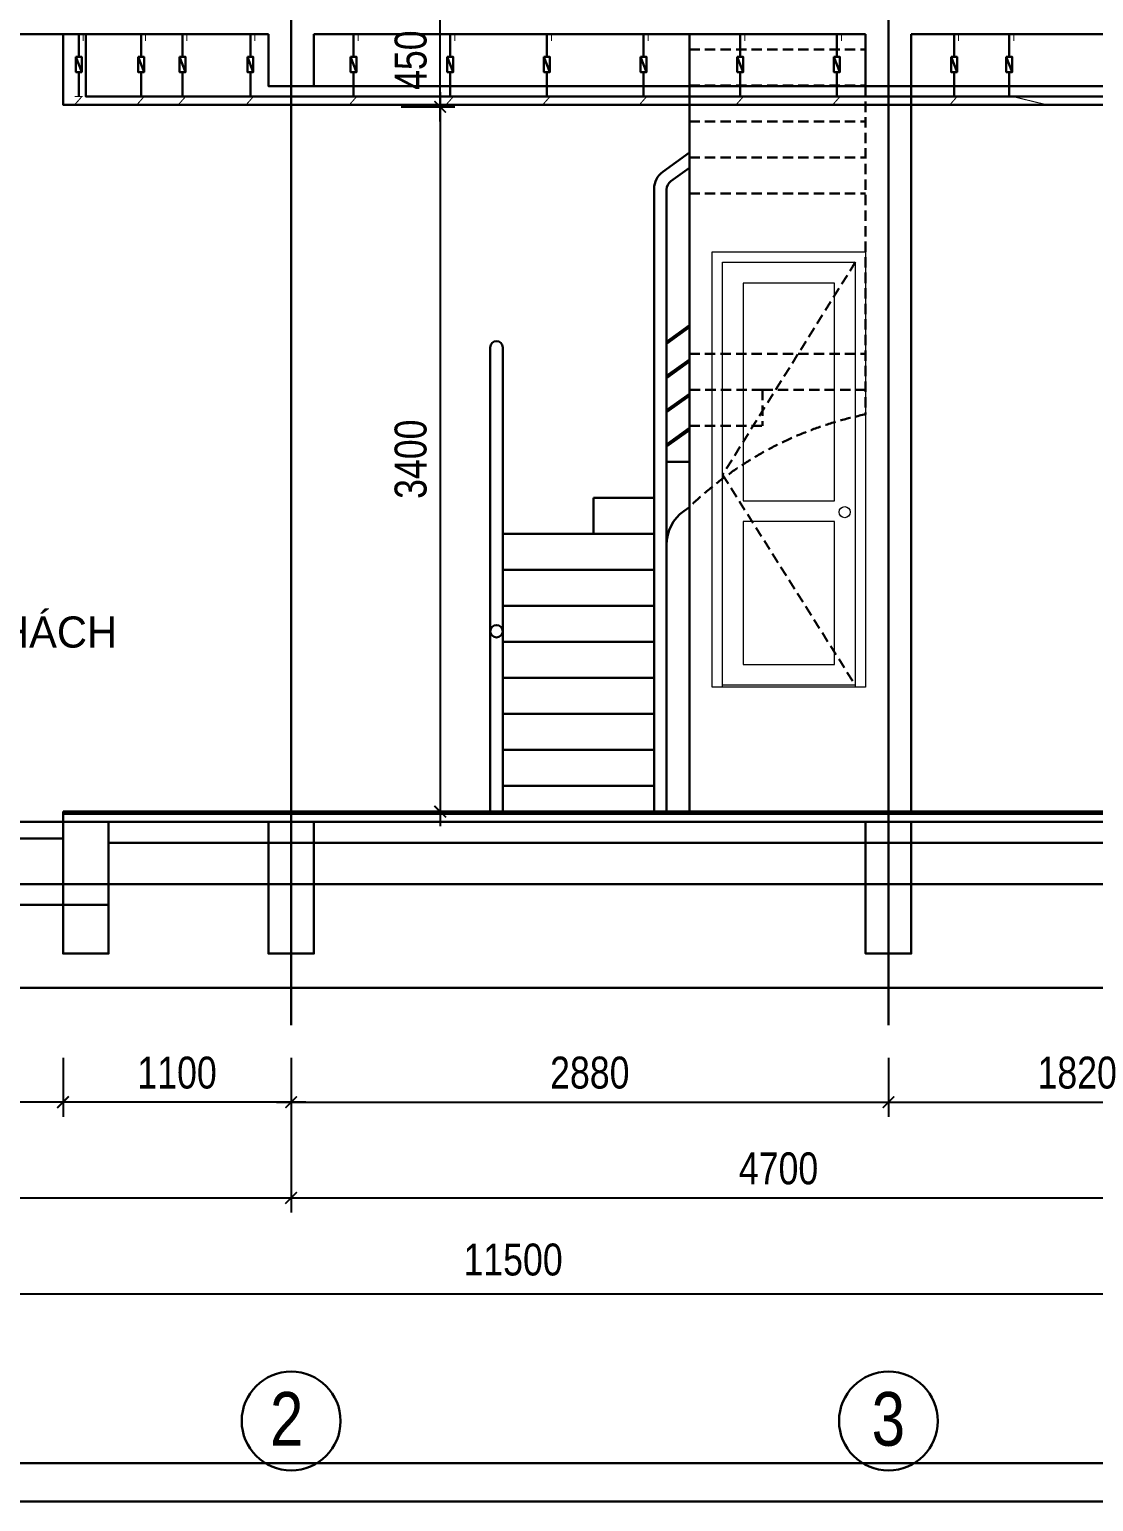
# Model space of a CAD drawing. Header units: millimetres. Extents: x -82962 to 19744, y -138000 to 4535.
# Drawn here: x -35018 to -29887, y -60816 to -53714 of the extents above; entities that cross this region are included whole.
import ezdxf

# ---------------------------------------------------------------- set-up
doc = ezdxf.new("R2010")
doc.units = ezdxf.units.MM
doc.header["$LTSCALE"] = 1000
doc.header["$MEASUREMENT"] = 0
doc.header["$PDMODE"] = 3
doc.linetypes.add('HIDDEN', pattern=[0.375, 0.25, -0.125])
doc.layers.get('0').update_dxf_attribs({"lineweight": 30})
doc.layers.get('DEFPOINTS').update_dxf_attribs({"color": 4, "lineweight": 30})
doc.layers.add('CCA - DOOR', color=34, linetype='Continuous', lineweight=20)
doc.layers.add('THAY', color=4, linetype='Continuous', lineweight=30)
doc.layers.add('net-vatlieu', color=250, linetype='Continuous')
doc.styles.add('A2', font='VnAvantH.TTF')
doc.styles.add('dim', font='arial.ttf', dxfattribs={"width": 0.8})
doc.styles.add('VNARIAL', font='')
doc.styles.get('VNARIAL').set_extended_font_data('VNarial')
doc.dimstyles.new('1-100-100', dxfattribs={"dimscale": 0, "dimtxt": 2.2, "dimasz": 0.8, "dimexe": 1, "dimexo": 1, "dimgap": 0.9, "dimtad": 1, "dimdec": 0, "dimzin": 0, "dimdsep": 46, "dimtxsty": 'dim', "dimblk1": 'ARCHTICK', "dimblk2": 'ARCHTICK', "dimsah": 1, "dimcen": 1, "dimdle": 1, "dimclrd": 256, "dimclre": 256, "dimclrt": 1, "dimadec": 0, "dimazin": 0, "dimtfac": 0.0001, "dimtdec": 0, "dimtix": 1, "dimtmove": 2, "dimatfit": 3, "dimldrblk": 'DOT', "dimfxl": 100, "dimtolj": 1, "dimtzin": 0, "dimarcsym": 0})

# ---------------------------------------------------------------- blocks, each defined once
blk = doc.blocks.new('_ARCHTICK')
at = {"color": 0, "linetype": 'ByBlock', "const_width": 0.15}
blk.add_lwpolyline([(-0.5, -0.5), (0.5, 0.5)], dxfattribs=at)
blk = doc.blocks.new('*D31')
at = {"layer": 'DEFPOINTS', "color": 0, "ltscale": 0.2, "transparency": 16777216}
for p in [(-37245.8, -58605.2), (-33755.8, -58605.2), (-33755.8, -59351.4)]:
    blk.add_point(p, dxfattribs=at)
at = {"layer": 'THAY', "lineweight": -2, "ltscale": 0.2, "transparency": 16777216}
for p, q in [((-37245.8, -58675.2), (-37245.8, -59421.4)), ((-33755.8, -58675.2), (-33755.8, -59421.4)), ((-37315.8, -59351.4), (-33685.8, -59351.4))]:
    blk.add_line(p, q, dxfattribs=at)
at = {"layer": 'THAY', "lineweight": -2, "ltscale": 0.2, "transparency": 16777216, "xscale": 56.00000000000021, "yscale": 56.00000000000021, "zscale": 56.00000000000021, "rotation": 180}
blk.add_blockref('_ARCHTICK', (-37245.8, -59351.4), dxfattribs=at)
at = {"layer": 'THAY', "lineweight": -2, "ltscale": 0.2, "transparency": 16777216, "xscale": 56.00000000000021, "yscale": 56.00000000000021, "zscale": 56.00000000000021}
blk.add_blockref('_ARCHTICK', (-33755.8, -59351.4), dxfattribs=at)
at = {"layer": 'THAY', "color": 1, "ltscale": 0.2, "transparency": 16777216, "insert": (-35500.8, -59209.7), "char_height": 154, "attachment_point": 5, "style": 'dim'}
blk.add_mtext('\\A1;3490', dxfattribs=at)
blk = doc.blocks.new('_DOT')
at = {"color": 0, "linetype": 'ByBlock', "ltscale": 10}
blk.add_line((-0.5, 0), (-1, 0), dxfattribs=at)
at = {"color": 0, "linetype": 'ByBlock', "ltscale": 10, "const_width": 0.5}
blk.add_lwpolyline([(-0.25, 0, 1), (0.25, 0, 1)], format="xyb", close=True, dxfattribs=at)
blk = doc.blocks.new('*D32')
at = {"layer": 'DEFPOINTS', "color": 0, "ltscale": 0.2, "transparency": 16777216}
for p in [(-33755.8, -58605.2), (-29055.8, -58605.2), (-29055.8, -59351.4)]:
    blk.add_point(p, dxfattribs=at)
at = {"layer": 'THAY', "lineweight": -2, "ltscale": 0.2, "transparency": 16777216}
for p, q in [((-33755.8, -58675.2), (-33755.8, -59421.4)), ((-29055.8, -58675.2), (-29055.8, -59421.4)), ((-33825.8, -59351.4), (-28985.8, -59351.4))]:
    blk.add_line(p, q, dxfattribs=at)
at = {"layer": 'THAY', "lineweight": -2, "ltscale": 0.2, "transparency": 16777216, "xscale": 56.00000000000021, "yscale": 56.00000000000021, "zscale": 56.00000000000021, "rotation": 180}
blk.add_blockref('_ARCHTICK', (-33755.8, -59351.4), dxfattribs=at)
at = {"layer": 'THAY', "lineweight": -2, "ltscale": 0.2, "transparency": 16777216, "xscale": 56.00000000000021, "yscale": 56.00000000000021, "zscale": 56.00000000000021}
blk.add_blockref('_ARCHTICK', (-29055.8, -59351.4), dxfattribs=at)
at = {"layer": 'THAY', "color": 1, "ltscale": 0.2, "transparency": 16777216, "insert": (-31405.8, -59209.8), "char_height": 154, "attachment_point": 5, "style": 'dim'}
blk.add_mtext('\\A1;4700', dxfattribs=at)
blk = doc.blocks.new('*D34')
at = {"layer": 'DEFPOINTS', "color": 0, "ltscale": 0.2, "transparency": 16777216}
for p in [(-37355.8, -58605.2), (-25855.8, -58605.2), (-25855.8, -59813.4)]:
    blk.add_point(p, dxfattribs=at)
at = {"layer": 'THAY', "lineweight": -2, "ltscale": 0.2, "transparency": 16777216}
for p, q in [((-37355.8, -58675.2), (-37355.8, -59883.4)), ((-25855.8, -58675.2), (-25855.8, -59883.4)), ((-37425.8, -59813.4), (-25785.8, -59813.4))]:
    blk.add_line(p, q, dxfattribs=at)
at = {"layer": 'THAY', "lineweight": -2, "ltscale": 0.2, "transparency": 16777216, "xscale": 56.00000000000021, "yscale": 56.00000000000021, "zscale": 56.00000000000021, "rotation": 180}
blk.add_blockref('_ARCHTICK', (-37355.8, -59813.4), dxfattribs=at)
at = {"layer": 'THAY', "lineweight": -2, "ltscale": 0.2, "transparency": 16777216, "xscale": 56.00000000000021, "yscale": 56.00000000000021, "zscale": 56.00000000000021}
blk.add_blockref('_ARCHTICK', (-25855.8, -59813.4), dxfattribs=at)
at = {"layer": 'THAY', "color": 1, "ltscale": 0.2, "transparency": 16777216, "insert": (-32685.8, -59649.6), "char_height": 154, "attachment_point": 5, "style": 'dim'}
blk.add_mtext('\\A1;11500', dxfattribs=at)
blk = doc.blocks.new('*D36')
at = {"layer": 'DEFPOINTS', "color": 0, "ltscale": 0.2, "transparency": 16777216}
for p in [(-33755.8, -58605.2), (-30875.8, -58605.2), (-30875.8, -58889.4)]:
    blk.add_point(p, dxfattribs=at)
at = {"layer": 'THAY', "lineweight": -2, "ltscale": 0.2, "transparency": 16777216}
for p, q in [((-33755.8, -58675.2), (-33755.8, -58959.4)), ((-30875.8, -58675.2), (-30875.8, -58959.4)), ((-33825.8, -58889.4), (-30805.8, -58889.4))]:
    blk.add_line(p, q, dxfattribs=at)
at = {"layer": 'THAY', "lineweight": -2, "ltscale": 0.2, "transparency": 16777216, "xscale": 56.00000000000021, "yscale": 56.00000000000021, "zscale": 56.00000000000021, "rotation": 180}
blk.add_blockref('_ARCHTICK', (-33755.8, -58889.4), dxfattribs=at)
at = {"layer": 'THAY', "lineweight": -2, "ltscale": 0.2, "transparency": 16777216, "xscale": 56.00000000000021, "yscale": 56.00000000000021, "zscale": 56.00000000000021}
blk.add_blockref('_ARCHTICK', (-30875.8, -58889.4), dxfattribs=at)
at = {"layer": 'THAY', "color": 1, "ltscale": 0.2, "transparency": 16777216, "insert": (-32315.8, -58747.8), "char_height": 154, "attachment_point": 5, "style": 'dim'}
blk.add_mtext('\\A1;2880', dxfattribs=at)
blk = doc.blocks.new('*D37')
at = {"layer": 'DEFPOINTS', "color": 0, "ltscale": 0.2, "transparency": 16777216}
for p in [(-30875.8, -58605.2), (-29055.8, -58605.2), (-29055.8, -58889.4)]:
    blk.add_point(p, dxfattribs=at)
at = {"layer": 'THAY', "lineweight": -2, "ltscale": 0.2, "transparency": 16777216}
for p, q in [((-30875.8, -58675.2), (-30875.8, -58959.4)), ((-29055.8, -58675.2), (-29055.8, -58959.4)), ((-30945.8, -58889.4), (-28985.8, -58889.4))]:
    blk.add_line(p, q, dxfattribs=at)
at = {"layer": 'THAY', "lineweight": -2, "ltscale": 0.2, "transparency": 16777216, "xscale": 56.00000000000021, "yscale": 56.00000000000021, "zscale": 56.00000000000021, "rotation": 180}
blk.add_blockref('_ARCHTICK', (-30875.8, -58889.4), dxfattribs=at)
at = {"layer": 'THAY', "lineweight": -2, "ltscale": 0.2, "transparency": 16777216, "xscale": 56.00000000000021, "yscale": 56.00000000000021, "zscale": 56.00000000000021}
blk.add_blockref('_ARCHTICK', (-29055.8, -58889.4), dxfattribs=at)
at = {"layer": 'THAY', "color": 1, "ltscale": 0.2, "transparency": 16777216, "insert": (-29965.8, -58747.8), "char_height": 154, "attachment_point": 5, "style": 'dim'}
blk.add_mtext('\\A1;1820', dxfattribs=at)
blk = doc.blocks.new('dwc')
at = {"layer": 'CCA - DOOR', "ltscale": 0.2}
blk.add_line((-62556.9, -128371.1), (-63196.9, -128371.1), dxfattribs=at)
for points in [[(-63246.9, -126281.1), (-62506.9, -126281.1), (-62506.9, -128381.1), (-63246.9, -128381.1)], [(-63196.9, -126331.1), (-62556.9, -126331.1), (-62556.9, -128381.1), (-63196.9, -128381.1)], [(-62656.9, -126431.1), (-63096.9, -126431.1), (-63096.9, -127481.1), (-62656.9, -127481.1)], [(-62656.9, -127581.1), (-63096.9, -127581.1), (-63096.9, -128271.1), (-62656.9, -128271.1)]]:
    blk.add_lwpolyline(points, close=True, dxfattribs=at)
blk.add_circle((-62607.8, -127536.5), 26.9, dxfattribs=at)
at = {"layer": 'net-vatlieu', "linetype": 'HIDDEN', "ltscale": 0.2}
blk.add_lwpolyline([(-62556.9, -126331.1), (-63196.9, -127356.1), (-62556.9, -128371.1)], dxfattribs=at)
blk = doc.blocks.new('*D200')
at = {"layer": 'DEFPOINTS', "color": 0, "ltscale": 0.2, "transparency": 16777216}
for p in [(-34855.8, -58605.2), (-33755.8, -58605.2), (-34855.8, -58889.4)]:
    blk.add_point(p, dxfattribs=at)
at = {"layer": 'THAY', "lineweight": -2, "ltscale": 0.2, "transparency": 16777216}
for p, q in [((-34855.8, -58675.2), (-34855.8, -58959.4)), ((-33755.8, -58675.2), (-33755.8, -58959.4)), ((-33685.8, -58889.4), (-34925.8, -58889.4))]:
    blk.add_line(p, q, dxfattribs=at)
at = {"layer": 'THAY', "lineweight": -2, "ltscale": 0.2, "transparency": 16777216, "xscale": 56.00000000000021, "yscale": 56.00000000000021, "zscale": 56.00000000000021, "rotation": 180}
blk.add_blockref('_ARCHTICK', (-34855.8, -58889.4), dxfattribs=at)
at = {"layer": 'THAY', "lineweight": -2, "ltscale": 0.2, "transparency": 16777216, "xscale": 56.00000000000021, "yscale": 56.00000000000021, "zscale": 56.00000000000021}
blk.add_blockref('_ARCHTICK', (-33755.8, -58889.4), dxfattribs=at)
at = {"layer": 'THAY', "color": 1, "ltscale": 0.2, "transparency": 16777216, "insert": (-34305.8, -58747.8), "char_height": 154, "attachment_point": 5, "style": 'dim'}
blk.add_mtext('\\A1;1100', dxfattribs=at)
blk = doc.blocks.new('*D201')
at = {"layer": 'DEFPOINTS', "color": 0, "ltscale": 0.2, "transparency": 16777216}
for p in [(-37245.8, -58605.2), (-34855.8, -58605.2), (-37245.8, -58889.4)]:
    blk.add_point(p, dxfattribs=at)
at = {"layer": 'THAY', "lineweight": -2, "ltscale": 0.2, "transparency": 16777216}
for p, q in [((-37245.8, -58675.2), (-37245.8, -58959.4)), ((-34855.8, -58675.2), (-34855.8, -58959.4)), ((-34785.8, -58889.4), (-37315.8, -58889.4))]:
    blk.add_line(p, q, dxfattribs=at)
at = {"layer": 'THAY', "lineweight": -2, "ltscale": 0.2, "transparency": 16777216, "xscale": 56.00000000000021, "yscale": 56.00000000000021, "zscale": 56.00000000000021, "rotation": 180}
blk.add_blockref('_ARCHTICK', (-37245.8, -58889.4), dxfattribs=at)
at = {"layer": 'THAY', "lineweight": -2, "ltscale": 0.2, "transparency": 16777216, "xscale": 56.00000000000021, "yscale": 56.00000000000021, "zscale": 56.00000000000021}
blk.add_blockref('_ARCHTICK', (-34855.8, -58889.4), dxfattribs=at)
at = {"layer": 'THAY', "color": 1, "ltscale": 0.2, "transparency": 16777216, "insert": (-36050.8, -58747.7), "char_height": 154, "attachment_point": 5, "style": 'dim'}
blk.add_mtext('\\A1;2390', dxfattribs=at)
blk = doc.blocks.new('*D1600')
at = {"layer": 'DEFPOINTS', "color": 0, "ltscale": 0.2, "transparency": 16777216}
for p in [(-33295.2, -54087.7), (-33295.2, -57487.7), (-33037.3, -57487.7)]:
    blk.add_point(p, dxfattribs=at)
at = {"layer": 'THAY', "lineweight": -2, "ltscale": 0.2, "transparency": 16777216}
for p, q in [((-33037.3, -54017.7), (-33037.3, -57557.7)), ((-33225.2, -54087.7), (-32967.3, -54087.7)), ((-33225.2, -57487.7), (-32967.3, -57487.7))]:
    blk.add_line(p, q, dxfattribs=at)
at = {"layer": 'THAY', "lineweight": -2, "ltscale": 0.2, "transparency": 16777216, "xscale": 56.00000000000001, "yscale": 56.00000000000001, "zscale": 56.00000000000001}
for p, rotation in [((-33037.3, -54087.7), 90), ((-33037.3, -57487.7), 270)]:
    blk.add_blockref('_ARCHTICK', p, dxfattribs=dict(at, rotation=rotation))
at = {"layer": 'THAY', "color": 1, "ltscale": 0.2, "transparency": 16777216, "insert": (-33179, -55787.7), "char_height": 154, "attachment_point": 5, "rotation": 90, "style": 'dim'}
blk.add_mtext('\\A1;3400', dxfattribs=at)
blk = doc.blocks.new('*D1601')
at = {"layer": 'DEFPOINTS', "color": 0, "ltscale": 0.2, "transparency": 16777216}
for p in [(-33359.2, -53637.7), (-33037.3, -53637.7), (-33295.2, -54087.7)]:
    blk.add_point(p, dxfattribs=at)
at = {"layer": 'THAY', "lineweight": -2, "ltscale": 0.2, "transparency": 16777216}
for p, q in [((-33037.3, -54157.7), (-33037.3, -53567.7)), ((-33289.2, -53637.7), (-32967.3, -53637.7)), ((-33225.2, -54087.7), (-32967.3, -54087.7))]:
    blk.add_line(p, q, dxfattribs=at)
at = {"layer": 'THAY', "lineweight": -2, "ltscale": 0.2, "transparency": 16777216, "xscale": 56.00000000000001, "yscale": 56.00000000000001, "zscale": 56.00000000000001}
for p, rotation in [((-33037.3, -53637.7), 90), ((-33037.3, -54087.7), 270)]:
    blk.add_blockref('_ARCHTICK', p, dxfattribs=dict(at, rotation=rotation))
at = {"layer": 'THAY', "color": 1, "ltscale": 0.2, "transparency": 16777216, "insert": (-33178.9, -53862.7), "char_height": 154, "attachment_point": 5, "rotation": 90, "style": 'dim'}
blk.add_mtext('\\A1;450', dxfattribs=at)

msp = doc.modelspace()

# ---------------------------------------------------------------- linework, layer by layer
at = {"layer": 'THAY', "ltscale": 0.01}
for p, q in [((-33755.83216, -58517.59486), (-33755.83216, -42787.80112)), ((-30875.83216, -58517.59486), (-30875.83216, -42787.80112))]:
    msp.add_line(p, q, dxfattribs=at)
at = {"layer": 'THAY', "linetype": 'HIDDEN', "ltscale": 0.2}
for p, q in [((-31835.83216, -53737.67356), (-31835.83216, -53987.67356)), ((-31835.83216, -53987.67356), (-31835.83216, -53737.67356)), ((-31835.83216, -53811.35777), (-30985.83216, -53811.35777)), ((-31835.83216, -53985.04198), (-30985.83216, -53985.04198)), ((-30985.83216, -53987.67356), (-30985.83216, -55571.16209)), ((-31835.83216, -54158.72619), (-30985.83216, -54158.72619)), ((-31835.83216, -54332.4104), (-30985.83216, -54332.4104)), ((-31835.83216, -54506.09461), (-30985.83216, -54506.09461)), ((-31835.83216, -55279.77882), (-30985.83216, -55279.77882)), ((-31483.91692, -55453.46304), (-31835.83216, -55453.46304)), ((-31483.91692, -55453.46304), (-30985.83216, -55453.46304)), ((-31483.91692, -55453.46304), (-31483.91692, -55627.14725)), ((-31835.83216, -55627.14725), (-31483.91692, -55627.14725)), ((-31835.83216, -55627.14725), (-31543.91692, -55627.14725))]:
    msp.add_line(p, q, dxfattribs=at)
at = {"layer": 'THAY', "ltscale": 0.2}
for p, q in [((-34793.95318, -53846.77394), (-34765.24035, -53919.7081)), ((-34493.95318, -53846.77394), (-34465.24035, -53919.7081)), ((-34293.95318, -53846.77394), (-34265.24035, -53919.7081)), ((-33966.962, -53846.77394), (-33938.24917, -53919.7081)), ((-33468.98134, -53846.77394), (-33440.26852, -53919.7081)), ((-33002.90105, -53846.77394), (-32974.18822, -53919.7081)), ((-32536.82076, -53846.77394), (-32508.10793, -53919.7081)), ((-32070.74047, -53846.77394), (-32042.02764, -53919.7081)), ((-31604.66018, -53846.77394), (-31575.94735, -53919.7081)), ((-31138.57988, -53846.77394), (-31109.86706, -53919.7081)), ((-30573.77485, -53846.77394), (-30545.06202, -53919.7081)), ((-30307.69456, -53846.77394), (-30278.98173, -53919.7081))]:
    msp.add_line(p, q, dxfattribs=at)
at = {"layer": 'THAY'}
for p, q in [((-33645.83216, -53987.67356), (-30985.83216, -53987.67356)), ((-31835.83216, -55800.83146), (-31835.83216, -53987.67356)), ((-31835.83216, -53987.67356), (-31835.83216, -57487.67356)), ((-30765.83216, -53987.67356), (-30765.83216, -57497.67356)), ((-30765.83216, -53987.67356), (-29165.83216, -53987.67356)), ((-31835.83216, -54308.0683), (-31964.45902, -54401.15353)), ((-31835.83216, -54382.1317), (-31925.14559, -54446.76642)), ((-32005.83216, -54482.1652), (-32005.83216, -57487.67356)), ((-31945.83216, -54487.27226), (-31945.83216, -57487.67356)), ((-31835.83216, -55141.40343), (-31945.83216, -55221.00869)), ((-31835.83216, -55151.27855), (-31945.83216, -55230.88381)), ((-32795.83216, -55248.19988), (-32795.83216, -57487.67356)), ((-32735.83216, -55248.19988), (-32735.83216, -57487.67356)), ((-31835.83216, -55306.59075), (-31945.83216, -55386.19601)), ((-31835.83216, -55316.46587), (-31945.83216, -55396.07113)), ((-31835.83216, -55471.77807), (-31945.83216, -55551.38333)), ((-31835.83216, -55481.65319), (-31945.83216, -55561.25845)), ((-32795.83216, -55537.67356), (-32795.83216, -57487.67356)), ((-31835.83216, -55636.96539), (-31945.83216, -55716.57065)), ((-31835.83216, -55646.84051), (-31945.83216, -55726.44577)), ((-31835.83216, -55627.14725), (-31835.83216, -55800.83146)), ((-31945.83216, -55800.83146), (-31835.83216, -55800.83146)), ((-31835.83216, -55800.83146), (-31835.83216, -57487.67356)), ((-32297.74739, -55974.51567), (-32297.74739, -56148.19988)), ((-32297.74739, -55974.51567), (-32005.83216, -55974.51567)), ((-31835.83216, -56018.34941), (-31863.08589, -56038.07251)), ((-32735.83216, -56148.19988), (-32005.83216, -56148.19988)), ((-31945.83216, -56148.19988), (-31945.83216, -56321.88409)), ((-31945.83216, -56200.09584), (-31945.83216, -57487.67356)), ((-32735.83216, -56321.88409), (-32005.83216, -56321.88409)), ((-32735.83216, -56495.5683), (-32005.83216, -56495.5683)), ((-32735.83216, -56669.25251), (-32005.83216, -56669.25251)), ((-32735.83216, -56842.93672), (-32005.83216, -56842.93672)), ((-32735.83216, -57016.62093), (-32005.83216, -57016.62093)), ((-32735.83216, -57190.30514), (-32005.83216, -57190.30514)), ((-32735.83216, -57363.98935), (-32005.83216, -57363.98935))]:
    msp.add_line(p, q, dxfattribs=at)
at = {"layer": 'THAY', "ltscale": 0.2}
for points in [[(-44482.61629, -60816.16903), (-18314.62555, -60816.16903), (-18314.62555, -42296.35403), (-44482.61629, -42296.35403)], [(-44302.27205, -60631.09523), (-18494.96978, -60631.09523), (-18494.96978, -42471.96871), (-44302.27205, -42471.96871)], [(-34793.95318, -53846.77394), (-34765.24035, -53846.77394), (-34765.24035, -53919.7081), (-34793.95318, -53919.7081)], [(-34493.95318, -53846.77394), (-34465.24035, -53846.77394), (-34465.24035, -53919.7081), (-34493.95318, -53919.7081)], [(-34293.95318, -53846.77394), (-34265.24035, -53846.77394), (-34265.24035, -53919.7081), (-34293.95318, -53919.7081)], [(-33966.962, -53846.77394), (-33938.24917, -53846.77394), (-33938.24917, -53919.7081), (-33966.962, -53919.7081)], [(-33468.98134, -53846.77394), (-33440.26852, -53846.77394), (-33440.26852, -53919.7081), (-33468.98134, -53919.7081)], [(-33002.90105, -53846.77394), (-32974.18822, -53846.77394), (-32974.18822, -53919.7081), (-33002.90105, -53919.7081)], [(-32536.82076, -53846.77394), (-32508.10793, -53846.77394), (-32508.10793, -53919.7081), (-32536.82076, -53919.7081)], [(-32070.74047, -53846.77394), (-32042.02764, -53846.77394), (-32042.02764, -53919.7081), (-32070.74047, -53919.7081)], [(-31604.66018, -53846.77394), (-31575.94735, -53846.77394), (-31575.94735, -53919.7081), (-31604.66018, -53919.7081)], [(-31138.57988, -53846.77394), (-31109.86706, -53846.77394), (-31109.86706, -53919.7081), (-31138.57988, -53919.7081)], [(-30573.77485, -53846.77394), (-30545.06202, -53846.77394), (-30545.06202, -53919.7081), (-30573.77485, -53919.7081)], [(-30307.69456, -53846.77394), (-30278.98173, -53846.77394), (-30278.98173, -53919.7081), (-30307.69456, -53919.7081)], [(-34855.83216, -57537.67356), (-34635.83216, -57537.67356), (-34635.83216, -57937.67356), (-34855.83216, -57937.67356)], [(-34855.83216, -57537.67356), (-34635.83216, -57537.67356), (-34635.83216, -57937.67356), (-34855.83216, -57937.67356)]]:
    msp.add_lwpolyline(points, close=True, dxfattribs=at)
at = {"layer": 'THAY', "ltscale": 0.5}
for points in [[(-30765.83216, -53637.67356), (-37355.83216, -53637.67356), (-37355.83216, -53987.67356), (-37135.83216, -53987.67356), (-37135.83216, -53737.67356), (-33865.83216, -53737.67356)], [(-33865.83216, -53737.67356), (-33865.83216, -53987.67356), (-33645.83216, -53987.67356), (-33645.83216, -53737.67356)], [(-33645.83216, -53737.67356), (-30985.83216, -53737.67356)], [(-30985.83216, -53737.67356), (-30985.83216, -53987.67356), (-30765.83216, -53987.67356), (-30765.83216, -53737.67356)], [(-30765.83216, -53737.67356), (-29165.83216, -53737.67356)], [(-34855.83216, -57487.67356), (-25965.83216, -57487.67356)], [(-34855.83216, -57497.67356), (-25965.83216, -57497.67356)], [(-26075.83216, -57647.67356), (-26075.83216, -58172.294), (-25855.83216, -58172.294), (-25855.83216, -57537.67356), (-34855.83216, -57537.67356), (-34855.83216, -57837.67356), (-37178.58362, -57837.67356), (-37355.83216, -57937.67356), (-37135.83216, -57937.67356), (-37135.83216, -57937.67356)], [(-37135.83216, -57937.67356), (-34635.83216, -57937.67356), (-34635.83216, -57637.67356)], [(-34635.83216, -57937.67356), (-34635.83216, -57637.67356), (-33865.83216, -57637.67356)], [(-33865.83216, -57637.67356), (-33865.83216, -58172.294), (-33645.83216, -58172.294), (-33645.83216, -57637.67356)], [(-33645.83216, -57637.67356), (-29165.83216, -57637.67356)], [(-30985.83216, -57637.67356), (-30985.83216, -58172.294), (-30765.83216, -58172.294), (-30765.83216, -57637.67356)], [(-34855.83216, -57937.67356), (-34855.83216, -58172.294), (-34635.83216, -58172.294), (-34635.83216, -57937.67356)]]:
    msp.add_lwpolyline(points, dxfattribs=at)
at = {"layer": 'THAY', "linetype": 'Continuous'}
for points in [[(-25965.83216, -54037.67356), (-34745.83216, -54037.67356), (-34745.83216, -53737.67356), (-34855.83216, -53737.67356), (-34855.83216, -54077.67356), (-25965.83216, -54077.67356)], [(-34855.83216, -57487.67356), (-34855.83216, -57617.67356), (-35155.83216, -57617.67356), (-35155.83216, -57717.67356), (-37127.73605, -57717.67356), (-37127.73605, -57837.67356)]]:
    msp.add_lwpolyline(points, dxfattribs=at)
at = {"layer": 'THAY', "ltscale": 0.2, "const_width": 5}
for points in [[(-34800.96323, -53737.67356), (-34758.2303, -53737.67356), (-34758.2303, -53769.52228)], [(-34500.96323, -53737.67356), (-34458.2303, -53737.67356), (-34458.2303, -53769.52228)], [(-34300.96323, -53737.67356), (-34258.2303, -53737.67356), (-34258.2303, -53769.52228)], [(-33973.97205, -53737.67356), (-33931.23912, -53737.67356), (-33931.23912, -53769.52228)], [(-33475.99139, -53737.67356), (-33433.25847, -53737.67356), (-33433.25847, -53769.52228)], [(-33009.9111, -53737.67356), (-32967.17817, -53737.67356), (-32967.17817, -53769.52228)], [(-32543.83081, -53737.67356), (-32501.09788, -53737.67356), (-32501.09788, -53769.52228)], [(-32077.75052, -53737.67356), (-32035.01759, -53737.67356), (-32035.01759, -53769.52228)], [(-31611.67023, -53737.67356), (-31568.9373, -53737.67356), (-31568.9373, -53769.52228)], [(-31145.58993, -53737.67356), (-31102.85701, -53737.67356), (-31102.85701, -53769.52228)], [(-30580.7849, -53737.67356), (-30538.05197, -53737.67356), (-30538.05197, -53769.52228)], [(-30114.70461, -53737.67356), (-30271.97168, -53737.67356), (-30271.97168, -53769.52228)], [(-34799.73994, -54037.67356), (-34764.459, -54037.67356), (-34799.73994, -54077.67356), (-34765.22621, -54077.67356)], [(-34499.73994, -54037.67356), (-34464.459, -54037.67356), (-34499.73994, -54077.67356), (-34465.22621, -54077.67356)], [(-34299.73994, -54037.67356), (-34264.459, -54037.67356), (-34299.73994, -54077.67356), (-34265.22621, -54077.67356)], [(-33972.74876, -54037.67356), (-33937.46782, -54037.67356), (-33972.74876, -54077.67356), (-33938.23503, -54077.67356)], [(-33474.7681, -54037.67356), (-33439.48717, -54037.67356), (-33474.7681, -54077.67356), (-33440.25437, -54077.67356)], [(-33008.68781, -54037.67356), (-32973.40687, -54037.67356), (-33008.68781, -54077.67356), (-32974.17408, -54077.67356)], [(-32542.60752, -54037.67356), (-32507.32658, -54037.67356), (-32542.60752, -54077.67356), (-32508.09379, -54077.67356)], [(-32076.52723, -54037.67356), (-32041.24629, -54037.67356), (-32076.52723, -54077.67356), (-32042.0135, -54077.67356)], [(-31610.44694, -54037.67356), (-31575.166, -54037.67356), (-31610.44694, -54077.67356), (-31575.93321, -54077.67356)], [(-31144.36664, -54037.67356), (-31109.08571, -54037.67356), (-31144.36664, -54077.67356), (-31109.85291, -54077.67356)], [(-30579.56161, -54037.67356), (-30544.28067, -54037.67356), (-30579.56161, -54077.67356), (-30545.04788, -54077.67356)], [(-30113.48132, -54037.67356), (-30278.20038, -54037.67356), (-30113.48132, -54077.67356), (-30278.96759, -54077.67356)]]:
    msp.add_lwpolyline(points, dxfattribs=at)
at = {"layer": 'THAY', "ltscale": 0.2}
for points in [[(-34779.59676, -53737.67356), (-34779.59676, -53846.77394)], [(-34479.59676, -53737.67356), (-34479.59676, -53846.77394)], [(-34279.59676, -53737.67356), (-34279.59676, -53846.77394)], [(-33952.60559, -53737.67356), (-33952.60559, -53846.77394)], [(-33454.62493, -53737.67356), (-33454.62493, -53846.77394)], [(-32988.54464, -53737.67356), (-32988.54464, -53846.77394)], [(-32522.46435, -53737.67356), (-32522.46435, -53846.77394)], [(-32056.38405, -53737.67356), (-32056.38405, -53846.77394)], [(-31590.30376, -53737.67356), (-31590.30376, -53846.77394)], [(-31124.22347, -53737.67356), (-31124.22347, -53846.77394)], [(-30559.41843, -53737.67356), (-30559.41843, -53846.77394)], [(-30293.33814, -53737.67356), (-30293.33814, -53846.77394)], [(-34779.59676, -53919.7081), (-34779.59676, -54037.67356)], [(-34479.59676, -53919.7081), (-34479.59676, -54037.67356)], [(-34279.59676, -53919.7081), (-34279.59676, -54037.67356)], [(-33952.60559, -53919.7081), (-33952.60559, -54037.67356)], [(-33454.62493, -53919.7081), (-33454.62493, -54037.67356)], [(-32988.54464, -53919.7081), (-32988.54464, -54037.67356)], [(-32522.46435, -53919.7081), (-32522.46435, -54037.67356)], [(-32056.38405, -53919.7081), (-32056.38405, -54037.67356)], [(-31590.30376, -53919.7081), (-31590.30376, -54037.67356)], [(-31124.22347, -53919.7081), (-31124.22347, -54037.67356)], [(-30559.41843, -53919.7081), (-30559.41843, -54037.67356)], [(-30293.33814, -53919.7081), (-30293.33814, -54037.67356)], [(-39040.14052, -57937.67356), (-39040.14052, -58337.67356), (-25855.83216, -58337.67356), (-25855.83216, -58172.294)]]:
    msp.add_lwpolyline(points, dxfattribs=at)
at = {"layer": 'THAY', "ltscale": 0.01}
for points in [[(-41920.6547, -57537.67356), (-23821.57875, -57537.67356)], [(-41920.6547, -57837.67356), (-23821.57875, -57837.67356)]]:
    msp.add_lwpolyline(points, dxfattribs=at)
at = {"layer": 'THAY', "ltscale": 0.5}
for points in [[(-33865.83216, -57537.67356), (-33645.83216, -57537.67356), (-33645.83216, -57637.67356), (-33865.83216, -57637.67356)], [(-30985.83216, -57537.67356), (-30765.83216, -57537.67356), (-30765.83216, -57637.67356), (-30985.83216, -57637.67356)]]:
    msp.add_lwpolyline(points, close=True, dxfattribs=at)
at = {"layer": 'THAY'}
for centre, radius in [((-32765.83216, -56617.67356), 30), ((-33755.83216, -60427.55859), 238.27684), ((-30875.83216, -60427.55859), 238.27684)]:
    msp.add_circle(centre, radius, dxfattribs=at)
for centre, radius, start in [((-31905.83216, -54482.1652), 100, 125.892665688), ((-31895.83216, -54487.27226), 50, 125.892665688), ((-32765.83216, -55248.19988), 30, 0), ((-31745.83216, -56200.09584), 200, 125.892665688)]:
    msp.add_arc(centre, radius, start, 180, dxfattribs=at)
at = {"layer": 'THAY', "linetype": 'HIDDEN', "ltscale": 0.2}
msp.add_arc((-30644.15881, -57252.02505), 1715.23787, 101.490111667, 134.007848599, dxfattribs=at)

# ---------------------------------------------------------------- block references
at = {"layer": 'THAY', "ltscale": 0.2}
msp.add_blockref('dwc', (31521.03721, 71493.4341), dxfattribs=at)

# ---------------------------------------------------------------- texts
at = {"layer": 'THAY', "style": 'A2'}
msp.add_text('PHßNG KH¸CH', height=150.2868647, dxfattribs=at).set_placement((-36091.19995, -56696.51706))
at = {"layer": 'THAY', "color": 2, "style": 'VNARIAL', "width": 0.8}
for s, p in [('2', (-33857.84462, -60546.98957)), ('3', (-30956.77142, -60546.98957))]:
    msp.add_text(s, height=259.2, dxfattribs=at).set_placement(p)

# ---------------------------------------------------------------- dimensions: what is measured, and where the dimension line sits
at = {"layer": 'THAY', "ltscale": 0.2}
for base, p2, picture, middle in [((-33037.29938, -53637.67356), (-33359.24237, -53637.67356), '*D1601', (-33178.92762, -53862.67356)), ((-33037.29938, -57487.67356), (-33295.24021, -57487.67356), '*D1600', (-33178.98014, -55787.67356))]:
    dim = msp.add_linear_dim(base=base, p1=(-33295.24021, -54087.67356), p2=p2, angle=90, dimstyle='1-100-100', override={"dimscale": 70}, dxfattribs=at)
    dim.commit()
    dim.dimension.update_dxf_attribs({"geometry": picture, "text_midpoint": middle})
dim = msp.add_linear_dim(base=(-25855.83216, -59813.38916), p1=(-37355.83216, -58605.17128), p2=(-25855.83216, -58605.17128), dimstyle='1-100-100', override={"dimscale": 70}, dxfattribs=at)
dim.commit()
dim.dimension.update_dxf_attribs({"geometry": '*D34', "text_midpoint": (-32685.83216, -59649.63132), "dimtype": 160})
for base, p1, p2, picture, middle in [((-33755.83216, -59351.38916), (-37245.83216, -58605.17128), (-33755.83216, -58605.17128), '*D31', (-35500.83216, -59209.7084)), ((-37245.83216, -58889.38916), (-34855.83216, -58605.17128), (-37245.83216, -58605.17128), '*D201', (-36050.83216, -58747.7084)), ((-34855.83216, -58889.38916), (-33755.83216, -58605.17128), (-34855.83216, -58605.17128), '*D200', (-34305.83216, -58747.76092)), ((-29055.83216, -59351.38916), (-33755.83216, -58605.17128), (-29055.83216, -58605.17128), '*D32', (-31405.83216, -59209.76092)), ((-30875.83216, -58889.38916), (-33755.83216, -58605.17128), (-30875.83216, -58605.17128), '*D36', (-32315.83216, -58747.76092)), ((-29055.83216, -58889.38916), (-30875.83216, -58605.17128), (-29055.83216, -58605.17128), '*D37', (-29965.83216, -58747.76092))]:
    dim = msp.add_linear_dim(base=base, p1=p1, p2=p2, dimstyle='1-100-100', override={"dimscale": 70}, dxfattribs=at)
    dim.commit()
    dim.dimension.update_dxf_attribs({"geometry": picture, "text_midpoint": middle})

doc.saveas('drawing.dxf')
